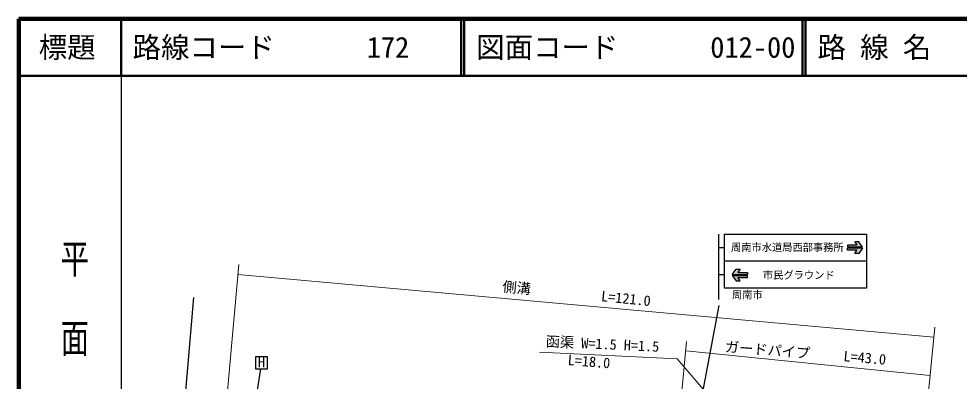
# Model space of a CAD drawing. Units: millimetres at full size, sheet at 1:1000; details may follow other scales. Extents: x 40000 to 680000, y 20000 to 380000.
# Drawn here: x 40000 to 205268, y 316339 to 380000 of the extents above; entities that cross this region are included whole.
import ezdxf
from ezdxf.enums import TextEntityAlignment as Align

# ---------------------------------------------------------------- set-up
doc = ezdxf.new("R2010")
doc.units = ezdxf.units.MM
doc.header["$LTSCALE"] = 1000
for name, color, linetype, lineweight in [('M-BGD-EXST', 7, 'Continuous', 25), ('M-BMK-OTRS', 5, 'Continuous', 25), ('M-STR-HTXT', 7, 'Continuous', 13), ('M-STR-STRC', 7, 'Continuous', 25), ('M-TTL', 2, 'Continuous', 140), ('M-TTL-BAND', 7, 'Continuous', 25), ('M-TTL-LINE', 7, 'Continuous', 50)]:
    doc.layers.add(name, color=color, linetype=linetype, lineweight=lineweight)
doc.layers.add('M-TTL-TXT', color=7, linetype='Continuous')
doc.styles.add('@ＭＳ ゴシック', font='')
doc.styles.add('ＭＳ ゴシック', font='')
doc.styles.get('@ＭＳ ゴシック').set_extended_font_data('@MS Gothic')
doc.styles.get('ＭＳ ゴシック').set_extended_font_data('MS Gothic')

msp = doc.modelspace()

# ---------------------------------------------------------------- hatches: boundary and pattern name
at = {"layer": 'M-STR-STRC'}
for points in [[(188280, 339867), (187610, 340803), (186930, 340804), (187300, 340228), (185616, 340229), (185615, 339867)], [(185616, 339330), (185615, 339691), (188280, 339692), (187610, 338755), (186930, 338755), (187300, 339330)], [(168062, 335435), (168062, 335073), (165398, 335072), (166067, 336009), (166748, 336009), (166378, 335434)], [(165398, 334898), (166067, 333961), (166748, 333961), (166378, 334536), (168061, 334535), (168062, 334897)]]:
    msp.add_hatch(color=256, dxfattribs=at).paths.add_polyline_path(points)

# ---------------------------------------------------------------- linework, layer by layer
at = {"layer": 'M-BGD-EXST'}
for p, q in [((83679, 320636), (81579, 320636)), ((81579, 320636), (81579, 318536)), ((83679, 318536), (83679, 320636)), ((79423, 298565), (82562, 318536)), ((81579, 318536), (83679, 318536))]:
    msp.add_line(p, q, dxfattribs=at)
at = {"layer": 'M-BMK-OTRS'}
msp.add_line((64097, 252300), (70772, 331014), dxfattribs=at)
at = {"layer": 'M-STR-HTXT'}
for p, q in [((78643, 336836), (75558, 301867)), ((78490, 335106), (200830, 324081)), ((197767, 293693), (201003, 325800)), ((157352, 323289), (154865, 296482)), ((157203, 321682), (200151, 317353))]:
    msp.add_line(p, q, dxfattribs=at)
msp.add_lwpolyline([(180248, 291653), (155702, 320293), (131523, 321444)], dxfattribs=at)
at = {"layer": 'M-STR-STRC'}
for p, q in [((162987, 342192), (162987, 330692)), ((163987, 342192), (163987, 332692)), ((163987, 342192), (188987, 342192)), ((188987, 342192), (188987, 332692)), ((186930, 340804), (187300, 340228)), ((187610, 340803), (186930, 340804)), ((188280, 339867), (187610, 340803)), ((162987, 339817), (163987, 339817)), ((185615, 340229), (185615, 339867)), ((188280, 339867), (185615, 339866)), ((188280, 339692), (185615, 339691)), ((185616, 339330), (185615, 339691)), ((187300, 340228), (185616, 340229)), ((187300, 339330), (185616, 339330)), ((186930, 338755), (187300, 339330)), ((188280, 339692), (187610, 338755)), ((188987, 337442), (163987, 337442)), ((187610, 338755), (186930, 338755)), ((165398, 335072), (166067, 336009)), ((166067, 336009), (166748, 336009)), ((166748, 336009), (166378, 335434)), ((162987, 335067), (163987, 335067)), ((165398, 335072), (168062, 335073)), ((165398, 334898), (168062, 334899)), ((165398, 334898), (166067, 333961)), ((166067, 333961), (166748, 333961)), ((166378, 335434), (168061, 335435)), ((166748, 333961), (166378, 334536)), ((166378, 334536), (168061, 334535)), ((168062, 335435), (168062, 335073)), ((168062, 334535), (168062, 334897)), ((188987, 332692), (163987, 332692)), ((155975, 291609), (163056, 329645))]:
    msp.add_line(p, q, dxfattribs=at)
at = {"layer": 'M-TTL'}
for p, q in [((40000, 380000), (40000, 20000)), ((680000, 380000), (40000, 380000))]:
    msp.add_line(p, q, dxfattribs=at)
at = {"layer": 'M-TTL-BAND'}
msp.add_line((58000, 370000), (58000, 20000), dxfattribs=at)
at = {"layer": 'M-TTL-LINE'}
for p, q in [((58000, 380000), (58000, 370000)), ((117750, 380000), (117750, 370000)), ((118250, 380000), (118250, 370000)), ((177750, 380000), (177750, 370000)), ((178250, 380000), (178250, 370000)), ((40000, 370000), (680000, 370000))]:
    msp.add_line(p, q, dxfattribs=at)

# ---------------------------------------------------------------- texts
at = {"layer": 'M-BGD-EXST', "style": 'ＭＳ ゴシック'}
msp.add_text('H', height=1833, dxfattribs=at).set_placement((82032, 318228), align=Align.BOTTOM_LEFT)
at = {"layer": 'M-STR-HTXT', "style": 'ＭＳ ゴシック'}
for s, rotation, p in [('側溝', 354.544, (124880, 331556)), ('L=121.0', 354.223, (142215, 329856)), ('函渠 W=1.5 H=1.5', 357.274, (132545, 321896)), ('ガードパイプ', 355.46, (163999, 320966)), ('L=18.0', 355.426, (136367, 318636)), ('L=43.0', 355.124, (184829, 319313))]:
    msp.add_text(s, height=1833, rotation=rotation, dxfattribs=at).set_placement(p, align=Align.BOTTOM_LEFT)
at = {"layer": 'M-STR-STRC', "style": 'ＭＳ ゴシック'}
for s, p in [('周南市水道局西部事務所', (175065, 339855)), ('市民グラウンド', (177078, 334974))]:
    msp.add_text(s, height=1320, dxfattribs=at).set_placement(p, align=Align.MIDDLE_CENTER)
msp.add_text('周南市', height=1320, dxfattribs=at).set_placement((165336, 330457), align=Align.BOTTOM_LEFT)
at = {"layer": 'M-TTL-BAND', "style": '@ＭＳ ゴシック', "width": 1.4}
msp.add_text('平  面  図', height=3666, rotation=270, dxfattribs=at).set_placement((49777, 306475), align=Align.MIDDLE_RIGHT)
at = {"layer": 'M-TTL-TXT', "style": 'ＭＳ ゴシック'}
msp.add_text('標題', height=3666, dxfattribs=at).set_placement((48500, 375000), align=Align.MIDDLE_CENTER)
for s, p in [('路線コード', (60000, 375000)), ('図面コード', (120380, 375000)), ('路 線 名', (180380, 375000)), ('172', (101142, 375000)), ('012-00', (161521, 375000))]:
    msp.add_text(s, height=3666, dxfattribs=at).set_placement(p, align=Align.MIDDLE_LEFT)

doc.saveas('drawing.dxf')
